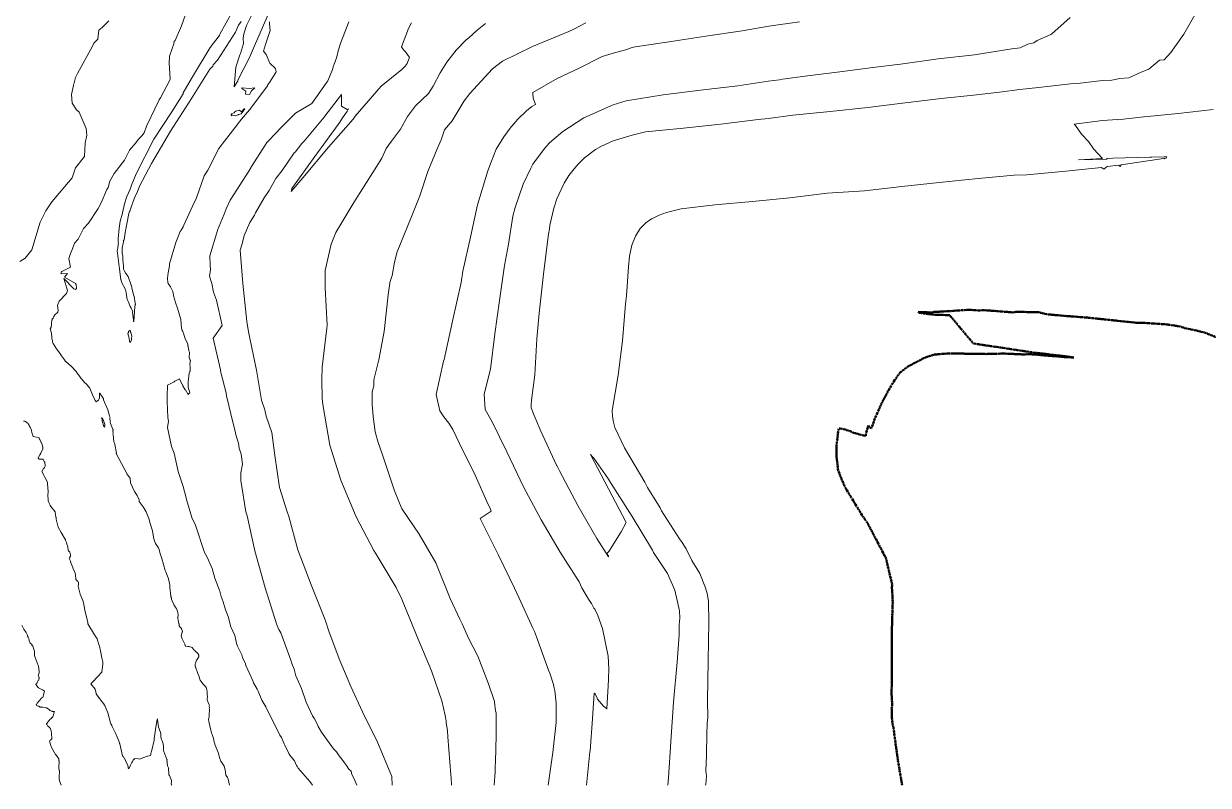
# Model space of a CAD drawing. Header units: metres. Extents: x 808604 to 810125, y 9157736 to 9158882.
# Drawn here: x 809050.3 to 809491.3, y 9157742.5 to 9158026.2 of the extents above; entities that cross this region are included whole.
import ezdxf

# ---------------------------------------------------------------- set-up
doc = ezdxf.new("R2010")
doc.units = ezdxf.units.M
doc.linetypes.add('ACAD_ISO08W100', pattern=[36, 24, -3, 6, -3])
doc.linetypes.add('PHANTOM2', pattern=[1.25, 0.625, -0.125, 0.125, -0.125, 0.125, -0.125])
doc.layers.add('AA L BOT', color=148, linetype='ACAD_ISO08W100')
doc.layers.add('C-TOPO-MAJR', color=9, linetype='Continuous')

msp = doc.modelspace()

# ---------------------------------------------------------------- linework, layer by layer
at = {"layer": 'AA L BOT', "color": 11, "linetype": 'PHANTOM2', "lineweight": 50, "flags": 128}
msp.add_lwpolyline([(809377.38, 9157742.54), (809375.76, 9157751.99), (809374.04, 9157764.51), (809373.86, 9157764.87), (809373.57, 9157767.57), (809373.46, 9157771.08), (809373.67, 9157772.34), (809373.45, 9157776.12), (809373.51, 9157790.1), (809373.53, 9157800.07), (809373.86, 9157810.93), (809373.55, 9157816.18), (809373.61, 9157816.98), (809373.51, 9157817.85), (809371.33, 9157827.13), (809364.39, 9157840.33), (809362.47, 9157843.08), (809356.08, 9157853.57), (809353.66, 9157859.44), (809353.48, 9157860.34), (809352.91, 9157865.09), (809352.88, 9157868.72), (809353.55, 9157874.19), (809353.74, 9157875.31), (809354.26, 9157875.46), (809357.28, 9157874.72), (809359.22, 9157873.83), (809363.82, 9157872.6), (809363.94, 9157873.83), (809364.82, 9157876.56), (809365.24, 9157875.76), (809365.95, 9157875.54), (809367.3, 9157879.42), (809367.87, 9157880.51), (809370.02, 9157885.43), (809373.55, 9157891.86), (809376.47, 9157896.13), (809379.58, 9157898.55), (809386, 9157901.88), (809389.42, 9157902.94), (809394.44, 9157903.37), (809408.46, 9157903.15), (809415.32, 9157903.32), (809422.92, 9157902.97), (809424.88, 9157903.1), (809438.9, 9157901.93), (809441.25, 9157901.86), (809438.8, 9157902.2), (809425.38, 9157903.82), (809413.95, 9157905.57), (809403.87, 9157907.05), (809395.06, 9157917.61), (809388.93, 9157917.81), (809383.84, 9157918.44), (809383.31, 9157918.7), (809388.26, 9157918.66), (809388.88, 9157918.78), (809395.42, 9157919.13), (809395.43, 9157919.14), (809395.47, 9157919.14), (809395.46, 9157919.14), (809395.51, 9157919.14), (809401.97, 9157919.62), (809406.46, 9157919.33), (809406.8, 9157919.44), (809408.19, 9157919.45), (809418.93, 9157918.63), (809419.7, 9157918.87), (809428.14, 9157918.68), (809431.45, 9157917.93), (809436.55, 9157917.45), (809446.69, 9157916.67), (809461.46, 9157915.12), (809464.45, 9157914.8), (809466.03, 9157914.82), (809475.8, 9157914.18), (809480.82, 9157913.4), (809482.36, 9157912.87), (809489.92, 9157911.18), (809493.86, 9157909.56), (809494.21, 9157909.35), (809503.76, 9157904.87), (809507.41, 9157903.38), (809512.32, 9157900.97), (809514.91, 9157900.36), (809515.19, 9157900.23), (809515.76, 9157900.17), (809517.52, 9157899.65), (809519.4, 9157899.32), (809520.11, 9157899.15), (809522.94, 9157897.95), (809523.57, 9157897.77), (809528.42, 9157895.12), (809529.57, 9157894.61), (809532.64, 9157893.67), (809535.09, 9157891.54), (809535.29, 9157891.45), (809538.74, 9157890.32), (809539.52, 9157889.6), (809548.07, 9157886.32), (809553.04, 9157883.92), (809553.85, 9157883.61), (809555.72, 9157883.82), (809556.11, 9157883.72), (809557.87, 9157882.94), (809559.42, 9157882.74), (809561.15, 9157882.82), (809562.28, 9157882.53), (809564.62, 9157882.26), (809565.78, 9157882.02), (809566.94, 9157881.97), (809571.46, 9157881.1), (809574.69, 9157880.21), (809578, 9157879.7), (809578.76, 9157879.71), (809578.89, 9157879.64), (809579.19, 9157879.62), (809579.93, 9157879.41), (809580.4, 9157879.48), (809582.72, 9157879.34), (809585.76, 9157880.16), (809588.06, 9157881.06), (809591.03, 9157882.7), (809602.28, 9157888.95), (809611.56, 9157893.82), (809620.54, 9157899.22), (809628.16, 9157903.47), (809628.51, 9157903.59), (809633.15, 9157905.92), (809643.96, 9157912.33), (809646.92, 9157914.86), (809649.7, 9157918.49), (809650.99, 9157922.47), (809651.27, 9157924.59), (809651.15, 9157926.79), (809650.3, 9157929.31), (809650.24, 9157929.62), (809649.95, 9157930.6), (809648.09, 9157934.28), (809648.15, 9157934.49), (809647.87, 9157936.21), (809645.82, 9157940.37), (809642.76, 9157949.73), (809642.05, 9157951.14), (809640.36, 9157955.89), (809639.45, 9157958.8), (809639.32, 9157959.05), (809638.93, 9157960.15), (809638.76, 9157960.94), (809637.61, 9157964.1), (809636.51, 9157966.44), (809636.23, 9157967.27), (809635.89, 9157968.02), (809635.43, 9157968.42), (809635.41, 9157968.96), (809631.67, 9157979.92), (809630.65, 9157986.44), (809630.45, 9157991.22), (809630.16, 9157993.36), (809629.87, 9157994.53), (809628, 9157998.44), (809627.97, 9157998.51), (809627.96, 9157998.55), (809628.01, 9158000.25), (809628.52, 9158001.98), (809628.46, 9158005.06), (809628.35, 9158005.49), (809627.89, 9158005.89), (809627.31, 9158008.43), (809627.16, 9158008.88), (809625.32, 9158011.71), (809625.43, 9158012.95), (809625.42, 9158013.07), (809625.44, 9158013.8), (809625.67, 9158013.95), (809625.83, 9158014.29), (809625.82, 9158015.87), (809625.63, 9158016.72), (809625.6, 9158017.01), (809625.21, 9158022.07), (809625.21, 9158022.09), (809625.21, 9158022.19), (809624.8, 9158024.01), (809624.82, 9158024.32), (809624.45, 9158025.3), (809624.61, 9158025.87), (809626, 9158034.49), (809626.03, 9158034.61), (809626.38, 9158036.73), (809626.02, 9158037.01), (809625.74, 9158037.12), (809625.73, 9158037.12), (809624.45, 9158035.46), (809625.72, 9158034.65), (809624.07, 9158034.84), (809623.12, 9158033.55), (809622.16, 9158032.45), (809621.84, 9158032.35), (809620.95, 9158031.53), (809620.66, 9158031.49), (809620.32, 9158031.33), (809620.02, 9158031.24), (809619.84, 9158031.33), (809619.66, 9158031.35), (809619.03, 9158032.08), (809616.7, 9158033.85), (809616.29, 9158034.21), (809616.2, 9158034.24), (809616.1, 9158034.35), (809615.83, 9158034.5), (809611.52, 9158038.06), (809611.32, 9158038.37), (809611.97, 9158040.76), (809611.97, 9158040.76), (809612.78, 9158041.18), (809612.52, 9158041.67), (809612.06, 9158041.52), (809609.8, 9158039.68), (809607.38, 9158041.74), (809607.38, 9158041.74), (809607.38, 9158041.74), (809607.38, 9158041.74), (809608.18, 9158044.38), (809608.18, 9158044.6), (809608.37, 9158044.93), (809613.09, 9158050.78), (809613.1, 9158050.8), (809613.81, 9158051.29), (809616.84, 9158050.82), (809616.94, 9158050.75), (809616.94, 9158050.75), (809616.94, 9158050.74), (809622.44, 9158046.13), (809622.74, 9158045.62), (809622.9, 9158045.28), (809623.74, 9158044.71), (809624.4, 9158044.05), (809625.19, 9158043.86), (809624.88, 9158043.47), (809625.35, 9158042.75), (809626.96, 9158042.88), (809626.87, 9158043.56), (809627.16, 9158044), (809627.32, 9158045.49), (809629.05, 9158046.74), (809629.12, 9158046.64), (809630.71, 9158046.28), (809632.29, 9158045.53), (809632.76, 9158045.52), (809633.22, 9158045.3), (809634.53, 9158045.2), (809636.56, 9158044.38), (809637.54, 9158043.27), (809637.93, 9158041.08), (809638.39, 9158040.17), (809638.42, 9158040.07), (809638.43, 9158040.06), (809638.48, 9158040.06), (809638.66, 9158040.15), (809637.93, 9158041.08), (809639.39, 9158040.48), (809639.44, 9158040.51), (809640.41, 9158042.12), (809640.45, 9158042.28), (809641.01, 9158043.1), (809641.29, 9158043.79), (809642.04, 9158045.11), (809642.93, 9158045.83), (809643.17, 9158047.15), (809643.3, 9158048.62), (809643.33, 9158049.73), (809643.52, 9158050.09), (809643.68, 9158050.48), (809645.72, 9158051.09), (809645.74, 9158051.12), (809645.79, 9158051.15), (809648.09, 9158051.21), (809648.15, 9158051.25), (809648.84, 9158051.09), (809649.47, 9158050.72), (809649.73, 9158050.95), (809649.74, 9158050.96), (809651.13, 9158053.51), (809653.05, 9158054.05), (809655.07, 9158055.54), (809658.22, 9158058.24), (809658.42, 9158058.75), (809659.48, 9158060.49), (809659.82, 9158060.82), (809660.87, 9158062.02), (809661.29, 9158062.23), (809662.01, 9158063), (809663.97, 9158064.01), (809665.45, 9158065.54), (809667.33, 9158066.45), (809668.34, 9158067.08), (809672.91, 9158070.89), (809681.89, 9158079.45), (809681.79, 9158083.02), (809688.49, 9158089.2), (809688.66, 9158089.31), (809692.87, 9158093.02), (809693.06, 9158093.25), (809703.72, 9158102.61), (809703.95, 9158102.78), (809704.13, 9158103.15), (809708.81, 9158107.2), (809709.08, 9158107.27), (809709.26, 9158107.53), (809711.01, 9158108.5), (809711.48, 9158109.06), (809713.85, 9158110.97), (809713.87, 9158111.34), (809715.63, 9158112.91), (809715.76, 9158113.09), (809722.57, 9158118.92), (809731.38, 9158127.04), (809734.05, 9158129.02), (809742.99, 9158134.32), (809744.68, 9158135.57), (809746.59, 9158136.6), (809755.09, 9158140.34), (809756.3, 9158140.98), (809757.83, 9158141.4), (809763.95, 9158144.12), (809765.68, 9158145.19), (809770.77, 9158147.57), (809776.41, 9158150.3), (809785.7, 9158151.46), (809789.53, 9158152.28), (809796.35, 9158153.14), (809803.47, 9158153.37), (809811.67, 9158153.65), (809816.05, 9158153.65), (809824.8, 9158153.65), (809832.45, 9158153.1), (809842.02, 9158152.01), (809852.41, 9158150.91), (809860.07, 9158150.91), (809881.32, 9158144.07), (809889.79, 9158140.01), (809896.63, 9158136.7), (809900.76, 9158136.09), (809905.16, 9158134.4), (809908.7, 9158130.53), (809917.54, 9158127.07), (809923.6, 9158124.99), (809929.84, 9158121.87), (809934.52, 9158119.96), (809939.72, 9158117.37), (809943.85, 9158114.84), (809945.09, 9158114.08), (809950.12, 9158112.17), (809955.84, 9158109.74), (809961.21, 9158107.49), (809966.75, 9158105.76), (809972.47, 9158103.51), (809979.4, 9158100.74), (809984.43, 9158098.83), (809992.06, 9158093.6), (809999.66, 9158086.89), (810007.15, 9158080.28), (810015.53, 9158073.67), (810023.9, 9158066.84), (810033.82, 9158061.33), (810037.24, 9158059.02), (810044.73, 9158052.52), (810041.58, 9158052.69), (810051.94, 9158046.19), (810059.55, 9158041.02), (810066.16, 9158034.85), (810069.79, 9158032.76), (810081.25, 9158026.15), (810084.78, 9158024.49), (810091.63, 9158018.84), (810098.86, 9158014.96), (810104.15, 9158012.32), (810109.44, 9158008.44), (810116.84, 9158004.74), (810123.19, 9158001.57), (810124.92, 9158000.48)], dxfattribs=at)
at = {"layer": 'C-TOPO-MAJR', "color": 9, "linetype": 'Continuous', "lineweight": 5}
for points, elevation in [([(809141.67, 9158030.42), (809136.28, 9158017.92), (809134.4, 9158013.59), (809130.21, 9158005.33), (809130.06, 9158004.88), (809128.7, 9158002.65), (809129.36, 9158010.01), (809130.77, 9158014.56), (809131.02, 9158014.99), (809132.11, 9158018.72), (809131.99, 9158020.71), (809132.26, 9158022.43), (809133.24, 9158025.47), (809133.23, 9158025.49), (809133.22, 9158025.5), (809138.84, 9158036.73)], 2830), ([(809126.94, 9157742.54), (809126.5, 9157744.8), (809126.46, 9157744.92), (809126.46, 9157744.99), (809126.22, 9157745.4), (809125.53, 9157746.26), (809125.4, 9157747.46), (809125.4, 9157747.59), (809125.21, 9157748.79), (809125, 9157749.68), (809123.74, 9157751.48), (809123.35, 9157752.54), (809122.68, 9157754.8), (809121.62, 9157757.49), (809121.33, 9157758.39), (809121.26, 9157758.66), (809120.93, 9157760.03), (809120.68, 9157760.7), (809120.49, 9157761.52), (809120.3, 9157762.02), (809120.29, 9157762.11), (809120.04, 9157763.1), (809119.21, 9157766.33), (809119.15, 9157767.03), (809119.14, 9157767.17), (809119.24, 9157767.49), (809119.24, 9157767.51), (809119.39, 9157768.02), (809119.4, 9157768.24), (809119.34, 9157768.7), (809119.34, 9157768.74), (809119.47, 9157770.72), (809119.43, 9157771.18), (809119.43, 9157771.18), (809119.44, 9157771.38), (809119.38, 9157771.95), (809119.39, 9157772.03), (809119.38, 9157772.04), (809119.38, 9157772.06), (809119.47, 9157772.25), (809119.39, 9157772.55), (809118.71, 9157774.06), (809118.67, 9157774.19), (809118.62, 9157774.72), (809118.66, 9157774.88), (809118.72, 9157775.35), (809118.78, 9157775.54), (809118.68, 9157776.38), (809118.67, 9157776.47), (809118.58, 9157777.07), (809118.59, 9157777.56), (809118.55, 9157777.86), (809118.52, 9157778.28), (809118.21, 9157779), (809118.02, 9157779.29), (809117.14, 9157780.22), (809116.26, 9157781.33), (809116.11, 9157781.57), (809116.06, 9157781.67), (809115.49, 9157783.27), (809115.01, 9157784.43), (809114.97, 9157784.51), (809114.36, 9157786.23), (809114.32, 9157786.41), (809114.29, 9157786.48), (809114.12, 9157787.1), (809114.17, 9157787.4), (809114.15, 9157787.51), (809114.19, 9157787.83), (809114.24, 9157788.06), (809114.71, 9157789.09), (809114.84, 9157789.3), (809114.88, 9157789.37), (809115.29, 9157790.02), (809115.32, 9157790.06), (809115.45, 9157790.26), (809115.5, 9157790.38), (809115.56, 9157790.78), (809115.53, 9157790.95), (809115.49, 9157791.01), (809115.48, 9157791.05), (809115.43, 9157791.11), (809115.39, 9157791.23), (809115.18, 9157791.59), (809114.83, 9157792), (809114.82, 9157792.01), (809114.33, 9157792.41), (809114.32, 9157792.44), (809114.2, 9157792.57), (809113.81, 9157792.86), (809113.38, 9157793.39), (809113.35, 9157793.47), (809113.22, 9157793.72), (809113.02, 9157793.85), (809112.86, 9157793.92), (809112.64, 9157793.96), (809112.15, 9157794.11), (809111.9, 9157794.21), (809111.45, 9157794.29), (809110.6, 9157794.37), (809110.58, 9157794.38), (809110.52, 9157794.47), (809110.4, 9157794.44), (809110.4, 9157794.44), (809110.4, 9157794.45), (809110.5, 9157794.49), (809110.45, 9157794.63), (809110.44, 9157794.72), (809110.36, 9157794.78), (809110.39, 9157794.87), (809109.39, 9157796.87), (809109.29, 9157797.04), (809109.27, 9157797.08), (809108.96, 9157798.21), (809108.95, 9157798.24), (809109.34, 9157799.55), (809109.39, 9157799.67), (809109.41, 9157799.81), (809109.31, 9157800.25), (809109.11, 9157800.81), (809109.04, 9157800.92), (809108.4, 9157801.61), (809108.23, 9157801.96), (809108.15, 9157802.55), (809108.14, 9157802.67), (809107.93, 9157803.56), (809107.93, 9157803.57), (809107.88, 9157803.97), (809107.66, 9157804.85), (809107.64, 9157804.97), (809107.66, 9157805), (809107.88, 9157805.89), (809107.66, 9157806.91), (809107.44, 9157807.66), (809107.15, 9157808.41), (809107.14, 9157808.42), (809107.12, 9157808.44), (809107.12, 9157808.45), (809106.68, 9157809.05), (809106.48, 9157809.37), (809106.45, 9157809.41), (809106.37, 9157809.56), (809106.37, 9157809.57), (809106.29, 9157809.74), (809106.26, 9157809.8), (809106.23, 9157809.83), (809105.56, 9157811.26), (809105.39, 9157811.85), (809105.37, 9157811.97), (809105.3, 9157812.23), (809105.29, 9157812.34), (809105.16, 9157812.71), (809105.15, 9157812.79), (809105.11, 9157812.96), (809104.77, 9157816.23), (809104.72, 9157817.13), (809104.45, 9157818.28), (809104.44, 9157818.42), (809104.11, 9157819.75), (809103.29, 9157822.02), (809103.13, 9157822.31), (809103.02, 9157822.54), (809101.73, 9157827), (809101.71, 9157827.04), (809101.62, 9157827.35), (809101.63, 9157827.35), (809101.16, 9157828.7), (809100.75, 9157830.33), (809100.6, 9157830.77), (809100.53, 9157830.93), (809099.45, 9157832.59), (809099.29, 9157832.88), (809099.12, 9157833.26), (809098.8, 9157834.31), (809098.33, 9157837.21), (809098.3, 9157837.32), (809097.29, 9157840.38), (809097.25, 9157840.47), (809096.88, 9157841.9), (809096.54, 9157842.71), (809095.93, 9157844.44), (809094.75, 9157846.29), (809093.34, 9157848.26), (809093.29, 9157848.46), (809093.27, 9157848.68), (809093.13, 9157849.19), (809093.06, 9157849.38), (809092.82, 9157849.81), (809092.55, 9157850.41), (809091.6, 9157852.01), (809090.06, 9157855.16), (809089.97, 9157856.73), (809089.94, 9157856.89), (809089.6, 9157857.38), (809089.51, 9157857.54), (809088.78, 9157858.57), (809088.74, 9157858.65), (809084.79, 9157866.05), (809084.82, 9157866.18), (809084.29, 9157869.43), (809084.26, 9157869.54), (809084.23, 9157869.6), (809083.91, 9157870.61), (809083.84, 9157870.77), (809083.75, 9157871.49), (809083.71, 9157872.18), (809083.6, 9157873.02), (809083.6, 9157873.06), (809083.56, 9157873.58), (809083.6, 9157873.8), (809083.53, 9157874.65), (809083.6, 9157874.79), (809083.61, 9157874.92), (809083.61, 9157875.12), (809083.37, 9157875.34), (809083.37, 9157875.36), (809082.64, 9157877.26), (809082.57, 9157877.69), (809082.59, 9157877.93), (809082.56, 9157878.12), (809082.45, 9157879.31), (809082.46, 9157879.47), (809082.35, 9157879.73), (809082.3, 9157879.99), (809082.24, 9157880.11), (809081.93, 9157881.45), (809081.63, 9157882.42), (809080.08, 9157886.05), (809080.03, 9157886.44), (809079.81, 9157886.81), (809079.76, 9157886.87), (809079.63, 9157887.1), (809079.4, 9157887.43), (809079.34, 9157887.59), (809079.08, 9157887.9), (809079.07, 9157887.95), (809078.76, 9157888.51), (809078.73, 9157888.54), (809078.58, 9157888.54), (809078.56, 9157887.92), (809078.56, 9157887.89), (809078.55, 9157887.33), (809078.54, 9157887.25), (809078.52, 9157886.81), (809078.41, 9157886.44), (809078.41, 9157886.44), (809078.15, 9157885.92), (809078.11, 9157885.91), (809077.62, 9157885.58), (809077.55, 9157885.55), (809077.21, 9157885.37), (809077.02, 9157885.72), (809076.96, 9157885.81), (809076.64, 9157886.42), (809076.21, 9157887.37), (809074.97, 9157890.42), (809074.88, 9157890.5), (809073.73, 9157891.87), (809073, 9157892.59), (809071.26, 9157894.69), (809071.23, 9157894.71), (809071.22, 9157894.73), (809070.29, 9157896.02), (809070.15, 9157896.27), (809069.9, 9157896.58), (809068.09, 9157898.49), (809066.02, 9157900.35), (809065.94, 9157900.41), (809065.48, 9157900.93), (809064.38, 9157902.42), (809063.38, 9157903.96), (809062.53, 9157905.07), (809062.53, 9157905.07), (809062.53, 9157905.07), (809061.3, 9157907.1), (809061.1, 9157907.59), (809061.03, 9157907.7), (809061.09, 9157908.13), (809060.95, 9157908.46), (809060.84, 9157909.09), (809060.84, 9157909.3), (809060.69, 9157910.95), (809060.69, 9157910.96), (809060.19, 9157912.48), (809060.18, 9157912.48), (809060.58, 9157913.18), (809060.67, 9157914.05), (809060.63, 9157914.78), (809060.78, 9157915.7), (809060.9, 9157915.83), (809060.95, 9157916.09), (809061.3, 9157916.45), (809061.56, 9157917.09), (809061.88, 9157917.74), (809063.06, 9157918.73), (809063.17, 9157919.31), (809062.95, 9157921.17), (809063.17, 9157922), (809063.41, 9157922.42), (809063.58, 9157922.85), (809066.26, 9157925.62), (809066.53, 9157926.42), (809066.59, 9157926.79), (809065.31, 9157931.27), (809069.02, 9157927.38), (809069.56, 9157927.23), (809069.94, 9157927.53), (809069.88, 9157929.06), (809069.63, 9157929.37), (809065.52, 9157931.82), (809066.62, 9157933.17), (809064.58, 9157932.99), (809064.16, 9157933.07), (809064.24, 9157933.56), (809064.35, 9157933.72), (809064.53, 9157933.89), (809067.75, 9157935.52), (809067.16, 9157938.74), (809067.73, 9157940.63), (809068.5, 9157942.32), (809069.22, 9157944.46), (809070.61, 9157945.96), (809072.59, 9157949.87), (809074.4, 9157951.85), (809077.99, 9157957.32), (809079.14, 9157959.38), (809081.26, 9157964.4), (809081.79, 9157965.2), (809082.41, 9157967.54), (809084.02, 9157970.4), (809087.8, 9157975.38), (809089.72, 9157979.09), (809092.07, 9157981.77), (809093.03, 9157983.11), (809094.31, 9157984.41), (809095.12, 9157985.48), (809096.02, 9157987.99), (809100.79, 9157997.82), (809101.27, 9157998.51), (809104.88, 9158005.42), (809104.87, 9158005.47), (809104.81, 9158005.65), (809104.44, 9158011.48), (809104.57, 9158014.06), (809106.28, 9158019.03), (809106.26, 9158019.07), (809106.36, 9158019.56), (809106.66, 9158019.95), (809109.1, 9158025.32), (809111.24, 9158031.25)], 2840), ([(809131.31, 9158026.97), (809130.34, 9158025.56), (809129.12, 9158022.94), (809122.44, 9158012.57), (809120.92, 9158010.81), (809120.73, 9158010.31), (809120.17, 9158009.69), (809119.61, 9158009.2), (809112.74, 9157998.24), (809104.98, 9157986.12), (809097.88, 9157974.13), (809093.45, 9157965.67), (809092.61, 9157963.23), (809091.88, 9157961.92), (809090.93, 9157959.52), (809090.64, 9157958.63), (809090.64, 9157958.6), (809089.82, 9157956.3), (809089.77, 9157956.2), (809089.52, 9157955.52), (809088.66, 9157951.56), (809088.58, 9157950.96), (809088.32, 9157949.61), (809088.27, 9157949.08), (809088.15, 9157948.45), (809088.11, 9157948.29), (809087.67, 9157945.66), (809087.5, 9157945.4), (809087.44, 9157944.92), (809087.19, 9157943.64), (809087.11, 9157943.39), (809086.99, 9157942.3), (809086.96, 9157942.15), (809086.99, 9157940.8), (809086.98, 9157940.69), (809087.22, 9157939.57), (809087.24, 9157939.42), (809087.24, 9157938.35), (809087.45, 9157935.89), (809087.45, 9157935.88), (809087.5, 9157934.72), (809087.71, 9157934.19), (809088.36, 9157933.08), (809089.19, 9157932.04), (809090.35, 9157928.8), (809090.44, 9157928.6), (809090.58, 9157927.94), (809090.64, 9157927.77), (809091.25, 9157925.15), (809091.47, 9157924.52), (809091.88, 9157922.04), (809091.89, 9157921.72), (809091.88, 9157921.59), (809091.59, 9157919.31), (809091.6, 9157919.12), (809091.53, 9157918.73), (809091.57, 9157918.53), (809091.45, 9157917.24), (809091.4, 9157917.1), (809091.33, 9157915.18), (809091.31, 9157915.18), (809091.27, 9157915.27), (809091.24, 9157915.3), (809091.17, 9157915.53), (809091.08, 9157917.03), (809090.98, 9157917.36), (809091.01, 9157917.58), (809090.92, 9157917.79), (809090.88, 9157918.83), (809090.93, 9157918.89), (809090.89, 9157919.04), (809090.64, 9157919.7), (809090.38, 9157920.22), (809089.93, 9157920.81), (809089.33, 9157922.45), (809089.11, 9157922.92), (809088.71, 9157923.99), (809088.67, 9157924.14), (809088.6, 9157925.04), (809088.6, 9157925.1), (809088.52, 9157926.05), (809088.37, 9157926.56), (809088.35, 9157926.63), (809088.34, 9157926.67), (809087.94, 9157927.67), (809086.85, 9157929.63), (809086.59, 9157930.63), (809086.53, 9157930.8), (809086, 9157934.81), (809085.95, 9157935.01), (809085.92, 9157935.77), (809085.27, 9157940.68), (809085.21, 9157940.86), (809085.12, 9157941.29), (809085.16, 9157941.54), (809085.21, 9157942.04), (809085.33, 9157942.54), (809085.54, 9157943.89), (809085.58, 9157944.59), (809085.51, 9157944.79), (809085.54, 9157946.08), (809085.83, 9157950.02), (809086.26, 9157952.59), (809087.09, 9157955.64), (809087.06, 9157955.66), (809087.87, 9157959.05), (809088.76, 9157961.79), (809089.92, 9157964.56), (809090.4, 9157966.01), (809092.15, 9157970.2), (809098.8, 9157983.15), (809105.45, 9157993.27), (809109.63, 9157999.98), (809109.63, 9158000.12), (809109.74, 9158000.45), (809112.81, 9158005.78), (809119.79, 9158017.28), (809123.14, 9158021.68), (809123.16, 9158021.79), (809123.38, 9158022.26), (809128.04, 9158030.71)], 2830), ([(809290.17, 9157742.54), (809290.37, 9157745.35), (809291.24, 9157758.74), (809292.3, 9157773.52), (809293.55, 9157788.36), (809294.37, 9157798.63), (809294.34, 9157799.75), (809294.38, 9157800.13), (809294.41, 9157802.34), (809294.6, 9157804.82), (809294.44, 9157807.48), (809292.68, 9157815.2), (809289.98, 9157821.44), (809284.8, 9157829.29), (809284.41, 9157830.15), (809276.85, 9157842.62), (809268.77, 9157855.24), (809268.1, 9157856.5), (809266.9, 9157858.18), (809262.63, 9157864.42), (809262.24, 9157864.75), (809261.37, 9157865.67), (809268.01, 9157853), (809274.56, 9157840.42), (809274.57, 9157840.36), (809272.79, 9157836.88), (809268.22, 9157829.67), (809267.48, 9157828.88), (809268, 9157827.87), (809268.06, 9157827.68), (809263.69, 9157834.39), (809256.76, 9157846.44), (809249.84, 9157859.63), (809248.82, 9157861.68), (809248.74, 9157861.71), (809242.85, 9157874.4), (809240.7, 9157879.37), (809240.41, 9157880.27), (809239.31, 9157883.06), (809239.26, 9157884.44), (809239.38, 9157885.66), (809239.37, 9157885.91), (809240.6, 9157895.44), (809241.3, 9157908.75), (809242.29, 9157918.34), (809242.31, 9157919.51), (809243.94, 9157933.97), (809245.69, 9157947.81), (809246.07, 9157949.72), (809246.24, 9157951.18), (809247.71, 9157957.47), (809248.84, 9157960.93), (809251.55, 9157966.75), (809253.25, 9157969.57), (809255.27, 9157972.15), (809256.78, 9157973.87), (809259.15, 9157976.16), (809263.23, 9157979.26), (809265.18, 9157980.4), (809269.72, 9157982.52), (809276.87, 9157984.68), (809281.76, 9157985.84), (809296.02, 9157987.22), (809309.87, 9157988.79), (809323.71, 9157990.43), (809327.56, 9157990.8), (809336.63, 9157992.05), (809350.55, 9157993.48), (809364.63, 9157994.95), (809377.51, 9157996.59), (809391.93, 9157998.27), (809403.87, 9157999.56), (809413.57, 9158000.67), (809421.14, 9158001.7), (809428.12, 9158002.36), (809440.04, 9158003.78), (809442.7, 9158003.92), (809451.93, 9158005.02), (809455.39, 9158005.13), (809458.46, 9158005.68), (809461.77, 9158005.94), (809466.29, 9158008.09), (809469.22, 9158009.23), (809473.12, 9158012.59), (809473.43, 9158012.52), (809474.95, 9158012.66), (809477.4, 9158015.47), (809482.26, 9158022.21), (809488.26, 9158032.88)], 2760), ([(809048.88, 9157937.61), (809050.81, 9157938.8), (809053.3, 9157941.88), (809056.47, 9157952.27), (809058.58, 9157956.47), (809060.77, 9157959.77), (809068.41, 9157968.81), (809069.6, 9157972.43), (809072.91, 9157976.75), (809073.24, 9157981.62), (809073.81, 9157984.63), (809073.59, 9157987.16), (809070.97, 9157993.25), (809069.98, 9157994.03), (809068.36, 9157996.55), (809068.08, 9157999.75), (809068.84, 9158003.19), (809068.86, 9158003.34), (809068.98, 9158003.57), (809069.64, 9158006.16), (809070.33, 9158007.65), (809075.92, 9158017.75), (809076.38, 9158018.84), (809077.9, 9158020.41), (809078.33, 9158023.72), (809079.5, 9158024.69), (809081.99, 9158027.18)], 2850), ([(809157.8, 9157742.54), (809156.85, 9157743.95), (809152.5, 9157748.97), (809152.2, 9157749.38), (809151.93, 9157749.86), (809151.09, 9157751.64), (809149.41, 9157753.72), (809148.98, 9157754.41), (809147.54, 9157757.48), (809147.26, 9157757.95), (809146.32, 9157760.4), (809145.74, 9157761.25), (809140.42, 9157771.82), (809138.92, 9157774.22), (809137.62, 9157777.59), (809137.25, 9157778.34), (809135.82, 9157780.71), (809135.64, 9157781.42), (809134.56, 9157783.95), (809133.07, 9157787.13), (809132.89, 9157787.74), (809131.81, 9157790.19), (809131.48, 9157791.15), (809129.87, 9157794.35), (809129.62, 9157794.95), (809128.89, 9157798.39), (809127.46, 9157801.53), (809126.39, 9157805.43), (809125.41, 9157807.92), (809124.61, 9157810.85), (809123.86, 9157812.8), (809123.35, 9157814.84), (809121.49, 9157819.64), (809120.44, 9157823.25), (809118.62, 9157827.53), (809117.65, 9157829.24), (809114.26, 9157839.36), (809112.97, 9157842.29), (809110.89, 9157848.99), (809110.73, 9157850.07), (809109.7, 9157853.85), (809107.86, 9157859.36), (809106.28, 9157866.22), (809105.36, 9157868.65), (809103.85, 9157875.75), (809104.28, 9157878.09), (809104, 9157879.54), (809103.71, 9157885.46), (809103.79, 9157887.33), (809103.81, 9157891.6), (809106.31, 9157892.81), (809106.64, 9157893.04), (809108.34, 9157893.86), (809109.52, 9157891.34), (809110.49, 9157889.82), (809110.52, 9157889.8), (809111.53, 9157888.08), (809111.76, 9157888.5), (809112.16, 9157888.58), (809112.14, 9157888.72), (809111.57, 9157890.84), (809111.6, 9157892.75), (809111.98, 9157896.03), (809112.15, 9157896.58), (809112.17, 9157896.64), (809112.26, 9157896.82), (809112.27, 9157896.9), (809112.32, 9157898.39), (809112.17, 9157899.4), (809112.39, 9157900.75), (809112.34, 9157900.84), (809112.26, 9157900.93), (809112.14, 9157901.2), (809112.04, 9157901.35), (809111.97, 9157901.77), (809111.97, 9157901.94), (809112.02, 9157903.46), (809112.02, 9157903.46), (809111.99, 9157903.85), (809111.85, 9157904.39), (809111.6, 9157905.89), (809111.55, 9157906.09), (809111.39, 9157906.24), (809111.4, 9157906.9), (809110.48, 9157908.82), (809109.83, 9157910.95), (809109.68, 9157911.16), (809109.54, 9157911.52), (809109.35, 9157911.91), (809109.09, 9157912.79), (809108.79, 9157916.04), (809107.61, 9157920.16), (809106.91, 9157921.91), (809106.18, 9157924.48), (809105.82, 9157926.43), (809105.03, 9157928.13), (809104.13, 9157929.45), (809103.93, 9157929.66), (809103.87, 9157931.43), (809104.07, 9157933.39), (809104.56, 9157935.97), (809104.63, 9157936.7), (809106.91, 9157944.71), (809108.52, 9157948.8), (809108.93, 9157949.26), (809109.72, 9157950.46), (809109.92, 9157951.08), (809113.89, 9157959.83), (809114.36, 9157960.69), (809114.67, 9157961.36), (809117.51, 9157969.51), (809118.82, 9157971.59), (809122.99, 9157979.7), (809131.47, 9157990.63), (809134.33, 9157994.12), (809134.46, 9157994.18), (809141.15, 9158002.98), (809141.07, 9158003.3), (809141.85, 9158004.31), (809144.16, 9158007.93), (809144.32, 9158008.3), (809144.12, 9158009.38), (809143.82, 9158009.77), (809142.12, 9158011.31), (809142.01, 9158011.43), (809140.54, 9158014.66), (809139.61, 9158015.96), (809140.34, 9158018.41), (809140.41, 9158018.74), (809142.11, 9158023.61), (809141.8, 9158025.93), (809141.79, 9158025.97), (809141.79, 9158026.83)], 2830), ([(809174.35, 9157742.54), (809173.29, 9157745.22), (809172.5, 9157746.62), (809172.28, 9157747.75), (809171.42, 9157748.51), (809170.54, 9157749.98), (809169.73, 9157750.9), (809168.75, 9157752.29), (809167.8, 9157753.46), (809166.74, 9157755.02), (809165.67, 9157756.14), (809161.14, 9157762.31), (809160.36, 9157763.83), (809159.92, 9157764.48), (809159.32, 9157765.91), (809158.6, 9157767.32), (809157.88, 9157768.46), (809155.5, 9157773.46), (809153.75, 9157778.62), (809151.64, 9157783.26), (809150.96, 9157785.76), (809150.11, 9157787.95), (809149.81, 9157789.16), (809146, 9157799.27), (809145.28, 9157800.54), (809144.53, 9157802.3), (809140.17, 9157816.05), (809136.39, 9157829.84), (809133.56, 9157842.9), (809133.07, 9157844.43), (809131.18, 9157856.08), (809131.12, 9157858.91), (809131.8, 9157862.12), (809131.34, 9157865.91), (809130.52, 9157868.13), (809130.32, 9157869.99), (809129.32, 9157872.99), (809129.1, 9157874.47), (809128.26, 9157877.3), (809125.78, 9157887.58), (809125.66, 9157888.68), (809123.77, 9157896.26), (809123.61, 9157897.23), (809120.88, 9157909.1), (809124.25, 9157913.79), (809122.12, 9157923.18), (809120.93, 9157926.18), (809120.36, 9157929.38), (809119.54, 9157932.17), (809119.87, 9157934.59), (809119.69, 9157936.18), (809119.62, 9157939.69), (809122.42, 9157949.15), (809122.46, 9157949.22), (809125, 9157955.2), (809125.66, 9157957.22), (809127.2, 9157960.38), (809134.17, 9157971.2), (809134.98, 9157972.72), (809135.17, 9157972.96), (809140.19, 9157980.97), (809140.85, 9157981.87), (809144.72, 9157985.93), (809145.37, 9157986.76), (809151.47, 9157992.77), (809157.57, 9157996.45), (809162.88, 9158003.97), (809163.12, 9158004.42), (809163.55, 9158004.92), (809165.25, 9158009.05), (809165.69, 9158010.5), (809165.81, 9158010.72), (809166.77, 9158013.41), (809166.77, 9158013.41), (809167.08, 9158014.26), (809167.45, 9158016.07), (809168.43, 9158019.11), (809171.34, 9158026.82)], 2820), ([(809187.54, 9157742.54), (809187.42, 9157745.81), (809182.09, 9157758.55), (809176.51, 9157769.95), (809172.12, 9157779.4), (809167.76, 9157789.65), (809163.89, 9157799.96), (809162.53, 9157804.18), (809157.3, 9157817.14), (809152.39, 9157830.28), (809149.07, 9157842.6), (809148.35, 9157844.34), (809145.53, 9157853.41), (809143.85, 9157865.37), (809142.74, 9157873.97), (809140.65, 9157880.02), (809140.07, 9157882.36), (809138.85, 9157885.93), (809136.96, 9157897.12), (809133.98, 9157911.43), (809133.34, 9157915.23), (809131.91, 9157929.41), (809130.89, 9157941.87), (809131.64, 9157944.13), (809132.34, 9157947.26), (809134.51, 9157952.08), (809136.26, 9157954.89), (809136.66, 9157955.7), (809139.84, 9157961.28), (809141.7, 9157964.04), (809144.17, 9157968.47), (809146.55, 9157971.54), (809151.05, 9157978.01), (809151.38, 9157978.35), (809153.85, 9157981.53), (809154.78, 9157982.41), (809162.2, 9157991.39), (809162.49, 9157991.67), (809168.64, 9157999.75), (809168.67, 9157999.45), (809168.65, 9157995.38), (809170.78, 9157994.21), (809171.27, 9157994.39), (809170.7, 9157993.41), (809170.27, 9157992.78), (809169.05, 9157991.14), (809168.06, 9157989.54), (809167.38, 9157988.67), (809158.66, 9157976.64), (809150.09, 9157964.76), (809150.03, 9157964.21), (809149.92, 9157963.66), (809154.24, 9157968.8), (809163.86, 9157980.15), (809172.95, 9157990.54), (809173.71, 9157991.67), (809183.35, 9158002.93), (809191.11, 9158009.15), (809192.36, 9158010.39), (809193.08, 9158011.3), (809193.99, 9158013.7), (809193.34, 9158014.44), (809192.53, 9158015.59), (809191.73, 9158016.47), (809190.97, 9158017.56), (809193.57, 9158024.36), (809194.7, 9158026.46)], 2810), ([(809209.58, 9157742.54), (809209.51, 9157745.27), (809209.4, 9157746.41), (809208.24, 9157760.63), (809208.06, 9157762.81), (809207.57, 9157765.96), (809207.56, 9157766.59), (809207.23, 9157768.52), (809205.98, 9157773.96), (809202.12, 9157785.21), (809197.23, 9157796.92), (809191.9, 9157810.02), (809191.16, 9157811.84), (809189.04, 9157816.26), (809181.91, 9157828), (809180.67, 9157829.94), (809174.13, 9157842.52), (809168.37, 9157856.15), (809164.33, 9157869.21), (809161.81, 9157883.56), (809161.45, 9157886.43), (809161.35, 9157893.76), (809161.46, 9157898.27), (809163.23, 9157912.79), (809163.34, 9157913.75), (809163.35, 9157913.83), (809162.51, 9157927.79), (809162.55, 9157934.24), (809164.74, 9157943.99), (809166.57, 9157948.35), (809173.22, 9157959.54), (809180.36, 9157970.75), (809183.6, 9157976.02), (809185.31, 9157979.64), (809187.21, 9157982.46), (809188.05, 9157983.39), (809190.6, 9157986.85), (809193.19, 9157991.56), (809196.19, 9157995.51), (809201.05, 9158000.1), (809202.8, 9158002.9), (809205.31, 9158007.85), (809207.88, 9158011.83), (809211.38, 9158016.25), (809215.09, 9158020.11), (809216.08, 9158020.91), (809219.12, 9158023.73), (809222.24, 9158026.18)], 2800), ([(809225.44, 9157742.54), (809225.85, 9157747.55), (809226.03, 9157753.29), (809226.13, 9157754.13), (809226.11, 9157757.7), (809226.24, 9157759.61), (809226.18, 9157769.56), (809226.02, 9157770.3), (809225.6, 9157773.47), (809225.6, 9157773.72), (809223.4, 9157780.38), (809219.36, 9157790.6), (809215.88, 9157797.38), (809213.61, 9157802.67), (809212.65, 9157804.37), (809209.14, 9157812.16), (809203.73, 9157825.34), (809197.51, 9157836.07), (809191.2, 9157845.4), (809191.16, 9157845.47), (809188.33, 9157852.16), (809183.83, 9157865.93), (809182.27, 9157870.18), (809181.22, 9157874.18), (809180.38, 9157879.82), (809180.06, 9157884.45), (809180.09, 9157888.88), (809180.18, 9157889.61), (809180.62, 9157891.2), (809180.72, 9157893.5), (809182.56, 9157900.92), (809182.56, 9157900.92), (809184.52, 9157911.59), (809186.03, 9157925.13), (809186.59, 9157929.48), (809186.66, 9157929.77), (809187.54, 9157932.42), (809188.36, 9157937.36), (809189.35, 9157941.18), (809194.58, 9157954), (809197.83, 9157962.11), (809200.76, 9157971.05), (809204.22, 9157979.52), (809205.71, 9157982.93), (809207.04, 9157986.59), (809209.88, 9157989.92), (809214.36, 9157997.37), (809216.43, 9158000.17), (809224.8, 9158009.31), (809228.63, 9158012.25), (809239.7, 9158017.66), (809253.32, 9158023.28), (809255.12, 9158024.05), (809259.63, 9158026.47)], 2790), ([(809245.6, 9157742.54), (809247.28, 9157754.73), (809248.51, 9157765.93), (809248.56, 9157767.13), (809248.57, 9157773.12), (809248.09, 9157777.71), (809247.8, 9157778.74), (809247.54, 9157780.03), (809246.32, 9157783.91), (809245.65, 9157785.39), (809241.18, 9157797.79), (809240.51, 9157799.88), (809239.87, 9157801), (809234.74, 9157812.22), (809233, 9157815.94), (809227.05, 9157828.22), (809227.05, 9157828.23), (809220.78, 9157840.94), (809220.3, 9157841.93), (809221.74, 9157842.85), (809222.14, 9157843.17), (809224.32, 9157844.66), (809223.69, 9157846.29), (809223.27, 9157847.05), (809218.42, 9157858.04), (809212.54, 9157869.81), (809210.04, 9157875.01), (809208.56, 9157877.37), (809206.74, 9157879.72), (809205.21, 9157881.97), (809203.84, 9157888.09), (809206.66, 9157900.51), (809206.86, 9157901.13), (809209.98, 9157915.32), (809213.15, 9157929.82), (809213.82, 9157933.96), (809213.82, 9157933.96), (809216.7, 9157946.62), (809219.28, 9157958.65), (809223.11, 9157971.32), (809224.42, 9157974.99), (809226.27, 9157979.43), (809229.04, 9157983.99), (809231.86, 9157987.77), (809232.03, 9157988.04), (809234.33, 9157990.58), (809237.49, 9157993.76), (809239.51, 9157995.31), (809240.88, 9157996.07), (809239.95, 9157998.46), (809239.86, 9158000.22), (809239.82, 9158000.52), (809248.87, 9158005.73), (809257.07, 9158009.55), (809265.19, 9158013.71), (809265.72, 9158013.91), (809265.72, 9158013.91), (809270.64, 9158015.48), (809273.94, 9158016.25), (809277.26, 9158017.35), (809291.41, 9158019.48), (809304.33, 9158021.53), (809317.75, 9158023.53), (809327.69, 9158025.24), (809339.19, 9158026.79)], 2780), ([(809259.9, 9157742.54), (809260.29, 9157747.62), (809261.08, 9157754.97), (809261.16, 9157755.37), (809262.1, 9157767.34), (809262.73, 9157776.8), (809263.05, 9157776.73), (809263.08, 9157776.48), (809263.66, 9157775.4), (809263.98, 9157774.65), (809266.17, 9157771.98), (809267.32, 9157771.14), (809267.39, 9157770.94), (809267.42, 9157771.04), (809268.03, 9157781.85), (809268.02, 9157782.31), (809268.21, 9157785.85), (809267.94, 9157790.67), (809265.83, 9157800.95), (809264.07, 9157805.73), (809262.93, 9157808.08), (809262.61, 9157808.56), (809261.72, 9157810.26), (809260.59, 9157811.88), (809258.17, 9157816.08), (809257.09, 9157818.29), (809250.1, 9157829.3), (809242.92, 9157841.36), (809236.39, 9157853.64), (809230.13, 9157866.74), (809224.72, 9157877.93), (809222.12, 9157882.54), (809221.73, 9157888.25), (809224.13, 9157897.45), (809225.75, 9157910.7), (809227.42, 9157923.11), (809229.35, 9157936.07), (809230.82, 9157944.02), (809232.48, 9157954.44), (809233.28, 9157957.65), (809236.24, 9157966.37), (809239.08, 9157972.4), (809239.9, 9157973.84), (809244.19, 9157979.66), (809246.1, 9157981.78), (809251.01, 9157986.05), (809258.87, 9157991.08), (809269.82, 9157995.91), (809274.64, 9157997.38), (809288.39, 9157999.6), (809302.3, 9158001.35), (809316.19, 9158003.01), (809327.43, 9158004.73), (809331.74, 9158005.26), (809332.79, 9158005.48), (809343.09, 9158006.8), (809354.22, 9158008.18), (809366.49, 9158009.8), (809376.77, 9158011.04), (809390.76, 9158013.01), (809404.27, 9158014.52), (809418.24, 9158016.82), (809421.25, 9158017.18), (809424.14, 9158018.52), (809426.36, 9158018.96), (809427.64, 9158019.9), (809432.73, 9158022.11), (809433.14, 9158022.33), (809439.94, 9158028.46)], 2770), ([(809304.21, 9157742.54), (809304.22, 9157742.92), (809304.48, 9157745.93), (809304.32, 9157747.95), (809304.55, 9157753.67), (809304.52, 9157756.38), (809304.69, 9157759.22), (809304.63, 9157762.04), (809304.83, 9157764.9), (809304.82, 9157765.63), (809304.99, 9157767.77), (809304.86, 9157774.12), (809305.12, 9157788.87), (809305.37, 9157803.25), (809305.33, 9157811.06), (809304.83, 9157813.97), (809304.18, 9157816.13), (809301.99, 9157821.46), (809299.1, 9157826.27), (809296.9, 9157830.6), (809295.44, 9157833.01), (809294.42, 9157834.34), (809287.8, 9157844.76), (809287.25, 9157845.85), (809282.52, 9157853.46), (809281.56, 9157855.42), (809273.94, 9157868.26), (809270.45, 9157875.82), (809269.84, 9157877.8), (809269.54, 9157879.94), (809269.46, 9157882.17), (809271.59, 9157895.29), (809273.2, 9157908.03), (809274.42, 9157921.84), (809274.7, 9157924.87), (809275.44, 9157935.64), (809275.82, 9157939.56), (809276.69, 9157943.66), (809278.06, 9157947.04), (809279.81, 9157949.84), (809279.82, 9157949.85), (809281.84, 9157951.93), (809281.92, 9157952), (809284.05, 9157953.52), (809284.3, 9157953.65), (809284.63, 9157953.77), (809286.87, 9157954.9), (809289.58, 9157955.79), (809295.09, 9157957.15), (809307.68, 9157958.73), (809321.62, 9157959.94), (809335.52, 9157961.27), (809349.43, 9157962.98), (809363.29, 9157963.92), (809377.25, 9157965.52), (809391.19, 9157966.96), (809405.63, 9157968.56), (809419.05, 9157969.7), (809423.81, 9157969.89), (809438.31, 9157971.28), (809451.52, 9157972.64), (809452.4, 9157971.92), (809453.63, 9157972.93), (809458.04, 9157973.51), (809458.56, 9157972.96), (809458.92, 9157973.63), (809463.86, 9157974.32), (809474.65, 9157975.91), (809474.95, 9157975.88), (809475.04, 9157975.92), (809475.67, 9157976.06), (809475.9, 9157976.52), (809475.8, 9157976.62), (809474.97, 9157976.61), (809474.86, 9157976.59), (809470.21, 9157976.41), (809469.63, 9157976.46), (809455.84, 9157976.04), (809453.64, 9157976.01), (809453.48, 9157975.75), (809443.03, 9157975.43), (809451.9, 9157975.98), (809448.6, 9157979.54), (809446.72, 9157982.3), (809444.09, 9157984.95), (809441.92, 9157988.18), (809441.4, 9157988.78), (809452, 9157990.12), (809457.56, 9157990.49), (809457.53, 9157990.34), (809467.33, 9157991.47), (809467.47, 9157991.5), (809480.11, 9157992.7), (809493.19, 9157994.21)], 2750), ([(809105.52, 9157742.54), (809105.37, 9157742.72), (809105.27, 9157742.99), (809105.28, 9157743.16), (809105.27, 9157743.18), (809105.28, 9157743.23), (809105.34, 9157743.69), (809105.37, 9157743.85), (809105.4, 9157744.08), (809105.33, 9157744.33), (809104.55, 9157746.18), (809104.46, 9157746.33), (809104.4, 9157746.48), (809104.26, 9157749), (809104.25, 9157749), (809104.14, 9157749.28), (809103.87, 9157749.8), (809103.69, 9157750.86), (809103.69, 9157751.54), (809103.67, 9157751.69), (809103.66, 9157751.79), (809103.68, 9157752.02), (809103.67, 9157752.15), (809102.53, 9157755.17), (809102.54, 9157755.2), (809102.43, 9157755.56), (809102.37, 9157756.42), (809102.43, 9157757.34), (809102.29, 9157757.73), (809102.29, 9157757.82), (809102.2, 9157757.98), (809101.82, 9157759.08), (809101.72, 9157759.32), (809101.63, 9157759.56), (809101.61, 9157759.67), (809101.38, 9157760.52), (809101.36, 9157760.93), (809101.38, 9157761.16), (809101.38, 9157761.69), (809101.29, 9157762.05), (809101.29, 9157762.13), (809101.26, 9157762.26), (809100.76, 9157763.54), (809100.55, 9157764.24), (809100.54, 9157764.34), (809100.18, 9157766.95), (809100.11, 9157767.26), (809100.03, 9157767.03), (809099.49, 9157764.24), (809098.9, 9157759.81), (809098.91, 9157759.18), (809098.6, 9157758.37), (809098.3, 9157756.65), (809097.9, 9157755.23), (809097.75, 9157754.86), (809097.63, 9157754.38), (809097.61, 9157754.21), (809097.64, 9157754.09), (809097.61, 9157753.96), (809097.5, 9157753.61), (809096.48, 9157753.39), (809096.37, 9157753.39), (809093.31, 9157752.34), (809093.12, 9157752.35), (809091.72, 9157752.57), (809091.12, 9157751.88), (809090.82, 9157751.45), (809090.6, 9157751.06), (809090.53, 9157751), (809090.14, 9157750.05), (809089.45, 9157748.63), (809089.26, 9157749.07), (809089.17, 9157749.36), (809089.09, 9157749.93), (809088.28, 9157751.76), (809087.79, 9157752.66), (809087.63, 9157752.83), (809087.33, 9157753.28), (809087.21, 9157753.39), (809087.11, 9157753.58), (809086.11, 9157757.98), (809086.02, 9157758.09), (809085.88, 9157758.71), (809084.65, 9157761.68), (809083.22, 9157764.46), (809083.09, 9157764.79), (809082.77, 9157765.42), (809082.51, 9157766.21), (809082.41, 9157766.82), (809081.95, 9157768.6), (809081.78, 9157769.17), (809081.77, 9157769.24), (809080.69, 9157771.91), (809080.52, 9157772.22), (809080.39, 9157772.33), (809080.16, 9157772.79), (809080.14, 9157772.82), (809080.11, 9157772.87), (809079.28, 9157773.83), (809078.37, 9157775.13), (809078.35, 9157775.15), (809077.92, 9157775.78), (809077.89, 9157775.82), (809077.84, 9157775.88), (809077.36, 9157776.65), (809077.36, 9157776.73), (809077.35, 9157776.87), (809077.24, 9157777.2), (809076.98, 9157778.31), (809075.37, 9157780.36), (809075.42, 9157780.45), (809078.4, 9157783.54), (809078.77, 9157784), (809079.28, 9157784.49), (809079.39, 9157784.7), (809079.77, 9157787.82), (809079.77, 9157788.51), (809079.39, 9157790.05), (809078.96, 9157792.61), (809078.96, 9157792.61), (809078.59, 9157794.32), (809078.46, 9157794.62), (809077.85, 9157796.58), (809077.78, 9157796.9), (809077.62, 9157797.06), (809076.63, 9157798.56), (809074.25, 9157802.7), (809074.14, 9157803.12), (809073.14, 9157807.72), (809073.13, 9157807.76), (809073.01, 9157808.36), (809072.95, 9157808.78), (809072.87, 9157809.09), (809072.73, 9157809.94), (809072.3, 9157811.36), (809071.3, 9157813.76), (809070.65, 9157816.68), (809070.64, 9157816.81), (809070.67, 9157817.15), (809070.69, 9157817.88), (809070.71, 9157817.92), (809070.42, 9157818.51), (809070.33, 9157818.6), (809070.15, 9157818.75), (809069.81, 9157819), (809069.7, 9157819.1), (809069.69, 9157819.12), (809069.59, 9157820.93), (809069.44, 9157821.57), (809068.63, 9157823.56), (809068.57, 9157823.62), (809067.83, 9157825.34), (809067.78, 9157825.97), (809067.19, 9157827.03), (809067.34, 9157827.31), (809067.79, 9157827.84), (809067.71, 9157828.32), (809067.48, 9157829.31), (809067.31, 9157829.55), (809067.01, 9157829.87), (809066.9, 9157830.1), (809066.71, 9157831.32), (809066.36, 9157832.29), (809066.2, 9157832.92), (809065.87, 9157833.72), (809065.85, 9157834.01), (809064.29, 9157836.64), (809063.21, 9157838.71), (809062.46, 9157841.68), (809062.35, 9157842.29), (809062.34, 9157842.37), (809061.98, 9157844.35), (809060.45, 9157846.4), (809060.23, 9157846.75), (809060.12, 9157846.9), (809059.7, 9157847.85), (809059.49, 9157848.46), (809059.48, 9157848.54), (809059.48, 9157848.87), (809059.37, 9157850.57), (809059.38, 9157851.85), (809059.23, 9157854.92), (809059.17, 9157855.4), (809059.15, 9157855.43), (809057.04, 9157859.46), (809057.75, 9157860.47), (809057.85, 9157860.51), (809058.02, 9157860.91), (809058.34, 9157861.38), (809058.36, 9157861.55), (809058.13, 9157862.91), (809057.91, 9157863.16), (809057.52, 9157863.87), (809057.5, 9157863.97), (809057.48, 9157863.99), (809056.51, 9157863.99), (809056.08, 9157864.02), (809056.06, 9157864.04), (809055.76, 9157864.4), (809055.69, 9157864.51), (809056.38, 9157865.63), (809056.67, 9157866.24), (809057.24, 9157867.28), (809057.24, 9157867.32), (809057.33, 9157867.55), (809057.38, 9157867.74), (809057.39, 9157867.76), (809057.44, 9157868.44), (809057.45, 9157868.48), (809057.07, 9157869.78), (809056.93, 9157870.05), (809056.86, 9157870.24), (809056.32, 9157871.31), (809056.2, 9157871.5), (809056.06, 9157871.77), (809055.97, 9157871.98), (809055.74, 9157872.04), (809053.88, 9157872.45), (809053.88, 9157872.46), (809053.87, 9157872.47), (809053.57, 9157873.13), (809053.52, 9157873.42), (809053.07, 9157875.12), (809052.89, 9157875.68), (809052.63, 9157876.06), (809052.47, 9157876.36), (809052.12, 9157876.88), (809051.93, 9157877.29), (809050.95, 9157878.05), (809050.78, 9157878.15), (809050.26, 9157878.19)], 2850), ([(809064.29, 9157742.54), (809063.83, 9157743.89), (809063.56, 9157745), (809063.48, 9157746.27), (809063.51, 9157746.36), (809063.63, 9157747.02), (809063.65, 9157747.83), (809063.63, 9157747.94), (809063.57, 9157748.1), (809063.41, 9157748.98), (809063.45, 9157749.24), (809063.49, 9157751.44), (809063.48, 9157751.54), (809063.45, 9157751.63), (809063.42, 9157751.98), (809063.42, 9157752.07), (809063.38, 9157752.39), (809063.37, 9157752.41), (809063.07, 9157752.89), (809062.53, 9157753.66), (809062.22, 9157754.02), (809062.22, 9157754.02), (809060.57, 9157756.9), (809060.42, 9157757.39), (809060.34, 9157757.72), (809060.01, 9157758.65), (809059.96, 9157759.07), (809059.98, 9157759.1), (809060.18, 9157759.23), (809060.36, 9157759.42), (809060.5, 9157759.53), (809060.53, 9157759.57), (809060.82, 9157759.8), (809060.64, 9157761.8), (809060.65, 9157761.83), (809060.65, 9157761.84), (809060.55, 9157762.89), (809060.33, 9157763.52), (809060.32, 9157763.54), (809060.3, 9157763.61), (809060.29, 9157763.65), (809060.06, 9157763.86), (809060.04, 9157763.89), (809060.01, 9157763.94), (809059.57, 9157764.42), (809059.21, 9157764.71), (809058.91, 9157765.22), (809058.76, 9157765.25), (809058.85, 9157765.42), (809059.13, 9157765.85), (809059.15, 9157765.88), (809059.52, 9157766.39), (809059.71, 9157766.58), (809059.79, 9157766.71), (809059.95, 9157766.79), (809060.08, 9157767.01), (809060.58, 9157767.42), (809060.85, 9157767.74), (809060.94, 9157767.8), (809061.04, 9157767.89), (809061.19, 9157768.05), (809061.35, 9157768.37), (809061.47, 9157768.79), (809061.47, 9157768.87), (809061.71, 9157769.76), (809061.76, 9157770.05), (809061.69, 9157770.03), (809061.36, 9157770.02), (809060.97, 9157770.06), (809060.74, 9157770.1), (809060.08, 9157770.35), (809059.99, 9157770.49), (809059.96, 9157770.55), (809059.89, 9157770.68), (809059.76, 9157770.81), (809058.81, 9157771.35), (809058.76, 9157771.39), (809058.59, 9157771.44), (809058.52, 9157771.44), (809057.49, 9157771.68), (809056.83, 9157771.68), (809056.7, 9157771.7), (809056.61, 9157771.65), (809056.36, 9157771.69), (809056.43, 9157771.75), (809056.22, 9157771.81), (809056.18, 9157771.81), (809055.94, 9157771.96), (809055.32, 9157772.16), (809055.08, 9157772.27), (809055, 9157772.65), (809055.01, 9157772.67), (809055.03, 9157772.69), (809055.38, 9157773.1), (809056.25, 9157774.17), (809056.85, 9157774.83), (809057, 9157775.07), (809057.04, 9157775.09), (809057.39, 9157775.27), (809057.77, 9157776.56), (809058.02, 9157777.74), (809057.73, 9157777.85), (809057.38, 9157778.06), (809056.31, 9157778.57), (809056.13, 9157778.69), (809055.82, 9157778.87), (809055.73, 9157778.91), (809054.78, 9157780.07), (809054.95, 9157780.41), (809055.08, 9157780.43), (809055.15, 9157780.54), (809055.17, 9157780.57), (809055.36, 9157780.74), (809055.42, 9157780.89), (809055.45, 9157781.12), (809055.48, 9157781.13), (809055.77, 9157781.6), (809055.76, 9157781.61), (809055.75, 9157781.65), (809055.85, 9157781.73), (809055.96, 9157781.84), (809056.03, 9157782.36), (809056.02, 9157782.7), (809055.96, 9157782.86), (809055.71, 9157783.32), (809055.7, 9157783.34), (809055.79, 9157783.52), (809055.8, 9157783.78), (809056.07, 9157784.46), (809056.13, 9157785.01), (809056.13, 9157785.1), (809055.84, 9157786.96), (809055.77, 9157787.22), (809054.59, 9157790.09), (809054.38, 9157790.91), (809054.39, 9157791.63), (809054.29, 9157792.49), (809054.11, 9157793.22), (809053.86, 9157793.97), (809053.68, 9157794.34), (809053.56, 9157794.48), (809053.17, 9157795.08), (809053.15, 9157795.12), (809053.13, 9157795.14), (809053.05, 9157795.25), (809052.74, 9157795.51), (809052.62, 9157795.68), (809052.57, 9157795.87), (809052.38, 9157796.44), (809052.2, 9157797.2), (809051.95, 9157797.76), (809051.78, 9157798.07), (809051.68, 9157798.4), (809051.2, 9157799.39), (809050.36, 9157800.72), (809049.65, 9157802.14)], 2860)]:
    msp.add_lwpolyline(points, dxfattribs=dict(at, elevation=elevation))
for points, elevation in [([(809131.48, 9158002.01), (809132.97, 9158001.05), (809132.87, 9157999.9), (809134.38, 9157999.74), (809135.18, 9158001.17), (809136.4, 9158002.26), (809134.21, 9158001.99), (809131.7, 9158002.23), (809131.55, 9158002.18), (809131.53, 9158002.17), (809131.48, 9158002.01)], 2830), ([(809127.83, 9157992.73), (809127.66, 9157992.47), (809127.6, 9157992.32), (809127.62, 9157992.13), (809127.82, 9157991.82), (809127.79, 9157992.2), (809129.11, 9157991.79), (809129.46, 9157991.95), (809130.11, 9157992.16), (809130.22, 9157992.22), (809130.34, 9157992.28), (809131.26, 9157992.57), (809132.59, 9157994.4), (809132.53, 9157994.38), (809132.55, 9157994.53), (809132.31, 9157994.46), (809132.32, 9157994.34), (809131.38, 9157993.33), (809131.32, 9157993.4), (809131.2, 9157993.58), (809131.16, 9157993.62), (809130.6, 9157993.91), (809129.3, 9157993.53), (809128.9, 9157993.36), (809128.64, 9157993.01), (809127.83, 9157992.73)], 2830), ([(809089.1, 9157910.78), (809089.54, 9157909), (809089.74, 9157907.75), (809089.83, 9157907.4), (809089.94, 9157907.6), (809090.07, 9157907.78), (809090.26, 9157907.86), (809090.43, 9157908.25), (809090.42, 9157908.33), (809090.47, 9157908.94), (809090.47, 9157908.96), (809090.52, 9157909.7), (809090.41, 9157910.29), (809090.41, 9157910.3), (809090.27, 9157911.14), (809090.26, 9157911.15), (809090.14, 9157911.33), (809090.14, 9157911.4), (809090.01, 9157912), (809090.01, 9157912.01), (809090, 9157912.01), (809090, 9157912), (809089.38, 9157911.49), (809089.3, 9157911.12), (809089.1, 9157910.78)], 2830), ([(809079.97, 9157877), (809080.05, 9157876.42), (809080.4, 9157875.88), (809080.52, 9157876.28), (809080.55, 9157876.34), (809080.57, 9157876.46), (809080.53, 9157876.95), (809080.27, 9157877.66), (809080.02, 9157878.4), (809079.7, 9157879.03), (809079.52, 9157879.32), (809079.45, 9157879.41), (809079.38, 9157879.41), (809079.27, 9157879.42), (809079.37, 9157879.2), (809079.52, 9157878.52), (809079.55, 9157878.29), (809079.68, 9157877.66), (809079.79, 9157877.56), (809079.97, 9157877)], 2840)]:
    msp.add_lwpolyline(points, close=True, dxfattribs=dict(at, elevation=elevation))

doc.saveas('drawing.dxf')
